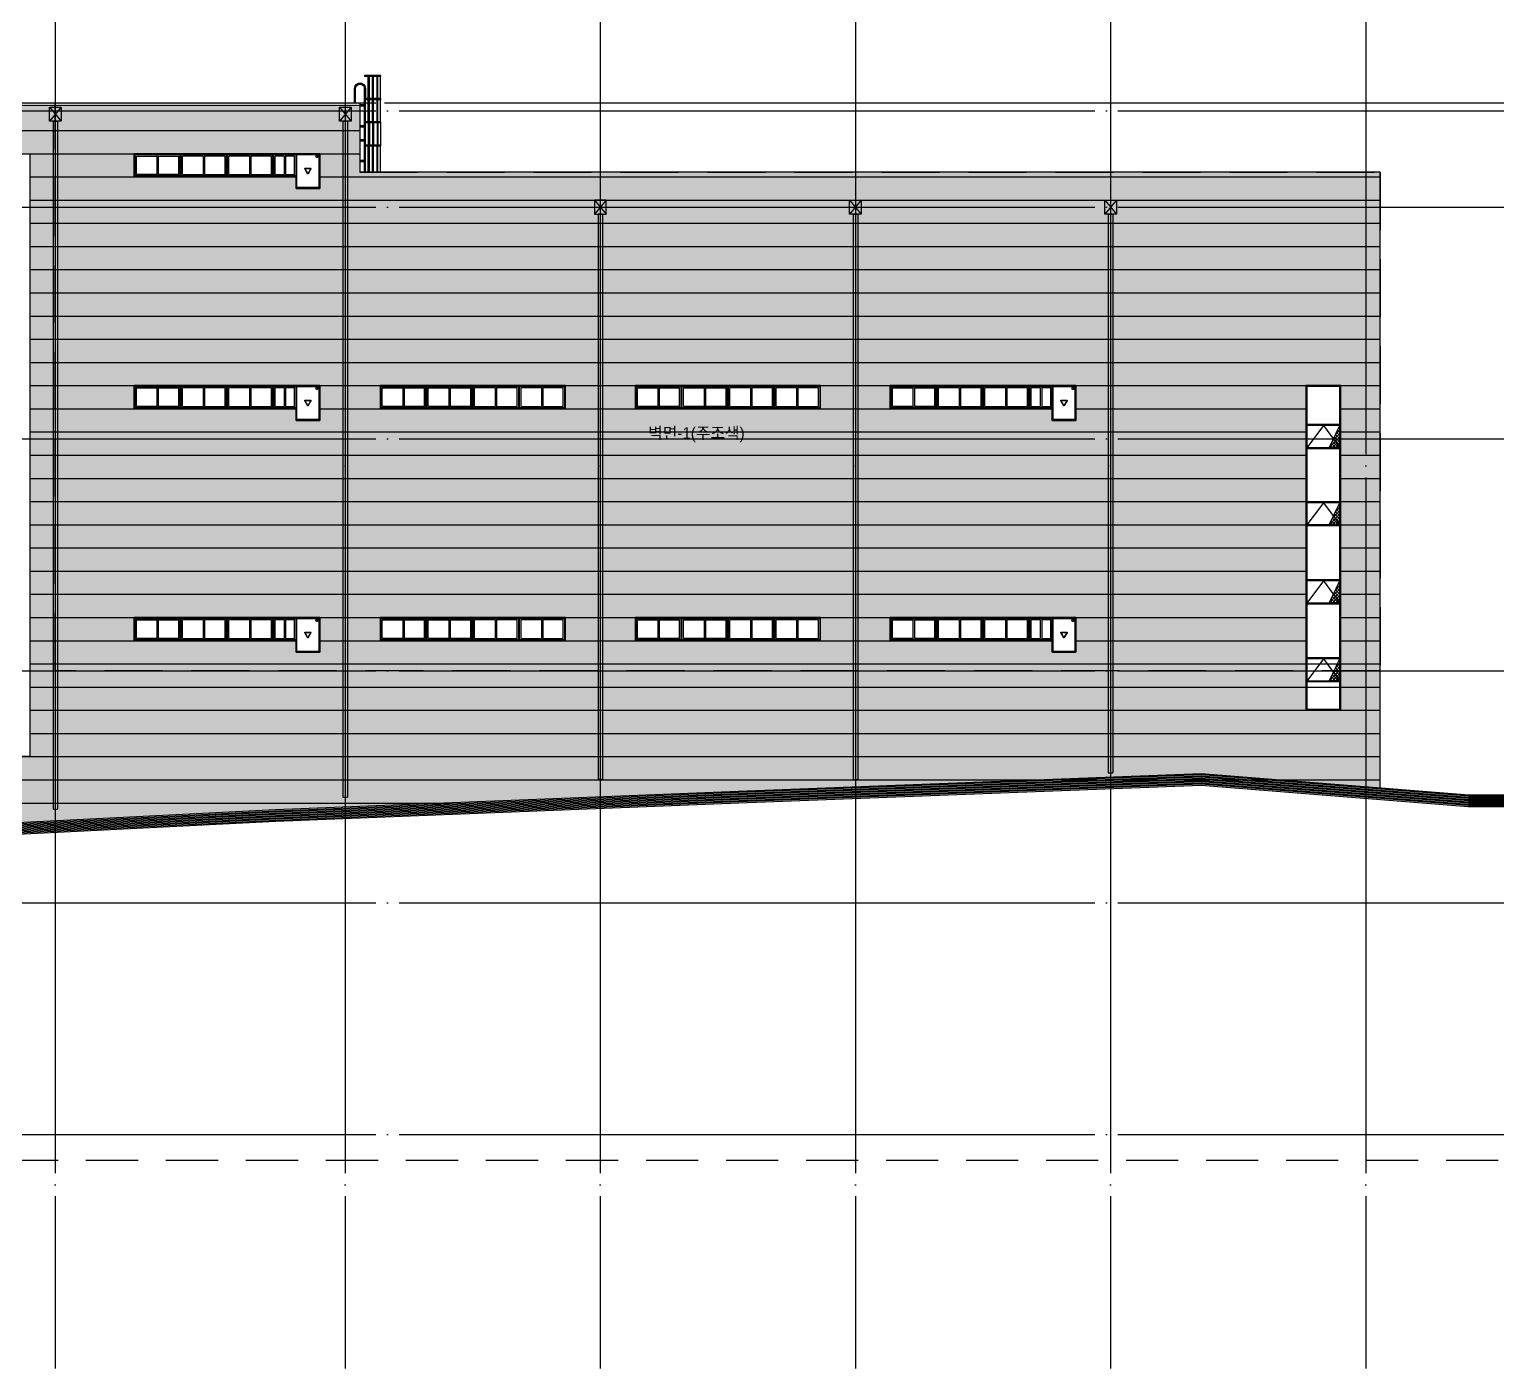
# Model space of a CAD drawing. Header units: millimetres. Extents: x 9068264 to 10076264, y 1307765 to 1705499.
# Drawn here: x 9331427 to 9394695, y 1360018 to 1417773 of the extents above; entities that cross this region are included whole.
import ezdxf
from ezdxf.enums import TextEntityAlignment as Align

# ---------------------------------------------------------------- set-up
doc = ezdxf.new("R2010")
doc.units = ezdxf.units.MM
doc.header["$LTSCALE"] = 1000
for name, pattern in [('03 단지-0902$0$HIDDEN', [0.375, 0.25, -0.125]), ('HID', [0.345, 0.225, -0.12]), ('x-평면도$0$CEN', [6.2, 6, -0.1, 0, -0.1])]:
    doc.linetypes.add(name, pattern=pattern)
doc.layers.get('DEFPOINTS').update_dxf_attribs({"color": 151})
for name, color, linetype in [('A-FIN-5', 8, 'Continuous'), ('CON', 2, 'Continuous'), ('DOOR', 4, 'Continuous'), ('ELE-2', 4, 'Continuous'), ('ELE-8', 8, 'Continuous'), ('hatch', 8, 'Continuous'), ('SYM', 7, 'Continuous'), ('WID', 4, 'Continuous'), ('WIN', 4, 'Continuous'), ('x-평면도$0$A-중심선', 10, 'x-평면도$0$CEN'), ('x-평면도$0$현황선', 6, 'Continuous'), ('도로체인', 6, 'Continuous')]:
    doc.layers.add(name, color=color, linetype=linetype)
doc.layers.add('벽면1 (주조색)', color=7, linetype='Continuous', true_color=0xd3d1d2)
doc.layers.add('벽면2 (보조색)', color=7, linetype='Continuous', true_color=0x888787)
doc.styles.add('돋움', font='')
doc.styles.get('돋움').set_extended_font_data('Dotum')

# ---------------------------------------------------------------- blocks, each defined once
blk = doc.blocks.new('AW-1')
at = {"ltscale": 0.1}
blk.add_wipeout([(0, 1000), (0, 0), (8000, 0), (8000, 1000)], dxfattribs=at).dxf.layer = 'DOOR'
at = {"layer": 'DOOR', "ltscale": 0.1}
for p, q in [((0, 1000), (0, 0)), ((8000, 1000), (0, 1000)), ((40, 960), (7960, 960)), ((40, 40), (40, 960)), ((7960, 960), (7960, 40)), ((8000, 0), (8000, 1000)), ((7960, 40), (40, 40)), ((0, 0), (8000, 0))]:
    blk.add_line(p, q, dxfattribs=at)
at = {"layer": 'DOOR', "color": 9, "ltscale": 0.1}
for p, q in [((100, 900), (980, 900)), ((100, 100), (100, 900)), ((980, 960), (980, 40)), ((1040, 900), (1920, 900)), ((1040, 900), (1040, 100)), ((1920, 100), (1920, 900)), ((1980, 40), (1980, 960)), ((2020, 40), (2020, 960)), ((2080, 900), (2970, 900)), ((2080, 100), (2080, 900)), ((2970, 960), (2970, 40)), ((3030, 900), (3920, 900)), ((3030, 900), (3030, 100)), ((3920, 100), (3920, 900)), ((3980, 40), (3980, 960)), ((4020, 40), (4020, 960)), ((4080, 100), (4080, 900)), ((4970, 900), (4080, 900)), ((4970, 900), (4970, 100)), ((5030, 960), (5030, 40)), ((5920, 900), (5030, 900)), ((5920, 100), (5920, 900)), ((5980, 40), (5980, 960)), ((6020, 40), (6020, 960)), ((6080, 100), (6080, 900)), ((6960, 900), (6080, 900)), ((6960, 900), (6960, 100)), ((7020, 960), (7020, 40)), ((7900, 900), (7020, 900)), ((7900, 100), (7900, 900)), ((980, 100), (100, 100)), ((1920, 100), (1040, 100)), ((2970, 100), (2080, 100)), ((3920, 100), (3030, 100)), ((4080, 100), (4970, 100)), ((5030, 100), (5920, 100)), ((6080, 100), (6960, 100)), ((7020, 100), (7900, 100))]:
    blk.add_line(p, q, dxfattribs=at)
blk = doc.blocks.new('RTRET')
at = {"ltscale": 0.1}
blk.add_wipeout([(131678, 216603), (130658, 216603), (130658, 217103), (123678, 217103), (123678, 218103), (131678, 218103)], dxfattribs=at).dxf.layer = 'WID'
for p, q in [((123678, 218103), (123678, 217103)), ((123678, 217103), (130658, 217103))]:
    blk.add_line(p, q)
at = {"layer": 'DOOR', "ltscale": 0.1}
for p, q in [((131678, 218103), (123678, 218103)), ((123678, 217103), (123678, 218103)), ((123718, 218063), (131638, 218063)), ((123718, 217143), (123718, 218063)), ((125658, 217143), (125658, 218063)), ((125698, 217143), (125698, 218063)), ((127658, 217143), (127658, 218063)), ((127698, 217143), (127698, 218063)), ((129658, 217143), (129658, 218063)), ((129698, 217143), (129698, 218063)), ((130658, 216603), (130658, 218063)), ((130698, 216643), (130698, 218063)), ((131638, 218063), (131638, 216643)), ((131678, 216603), (131678, 218103)), ((131678, 218103), (131678, 216603)), ((130658, 217103), (123678, 217103)), ((130658, 217143), (123718, 217143)), ((130658, 216603), (131678, 216603)), ((131638, 216643), (130698, 216643))]:
    blk.add_line(p, q, dxfattribs=at)
at = {"layer": 'DOOR', "color": 9, "ltscale": 0.1}
for p, q in [((123778, 218003), (124658, 218003)), ((123778, 217203), (123778, 218003)), ((124658, 218063), (124658, 217143)), ((124718, 218003), (125598, 218003)), ((124718, 218003), (124718, 217203)), ((125598, 217203), (125598, 218003)), ((125758, 217203), (125758, 218003)), ((126648, 218003), (125758, 218003)), ((126648, 218003), (126648, 217203)), ((126708, 218063), (126708, 217143)), ((127598, 218003), (126708, 218003)), ((127598, 217203), (127598, 218003)), ((127758, 217203), (127758, 218003)), ((128648, 218003), (127758, 218003)), ((128648, 218003), (128648, 217203)), ((128708, 218063), (128708, 217143)), ((129598, 218003), (128708, 218003)), ((129598, 217203), (129598, 218003)), ((129758, 217203), (129758, 218003)), ((130148, 218003), (129758, 218003)), ((130148, 218003), (130148, 217203)), ((130208, 218063), (130208, 217143)), ((130598, 218003), (130208, 218003)), ((130598, 217203), (130598, 218003)), ((124658, 217203), (123778, 217203)), ((125598, 217203), (124718, 217203)), ((125758, 217203), (126648, 217203)), ((126708, 217203), (127598, 217203)), ((127758, 217203), (128648, 217203)), ((128708, 217203), (129598, 217203)), ((129758, 217203), (130148, 217203)), ((130208, 217203), (130598, 217203))]:
    blk.add_line(p, q, dxfattribs=at)
at = {"layer": 'DOOR', "color": 10, "ltscale": 0.1, "elevation": 0}
for points in [[(131050, 217473), (131286, 217473, -0.575867), (131302, 217445), (131184, 217239, -0.580323), (131152, 217239), (131034, 217445, -0.575867)], [(131050, 217461), (131286, 217461, -0.575867), (131291, 217451), (131173, 217245, -0.580323), (131163, 217245), (131045, 217451, -0.575867)]]:
    blk.add_lwpolyline(points, format="xyb", close=True, dxfattribs=at)
at = {"layer": 'DOOR', "color": 10, "ltscale": 0.1}
blk.add_circle((131558, 217983), 43.8, dxfattribs=at)
at = {"layer": 'WID', "color": 1, "ltscale": 0.1}
for points in [[(131602, 217983, 1), (131514, 217983, 1)], [(131302, 217445), (131184, 217239, -0.580323), (131152, 217239), (131034, 217445, -0.575867), (131050, 217473), (131286, 217473, -0.575867)]]:
    blk.add_lwpolyline(points, format="xyb", close=True, dxfattribs=at)
blk.add_lwpolyline([(131296, 217461), (131168, 217236), (131039, 217461)], close=True, dxfattribs=at)

msp = doc.modelspace()

# ---------------------------------------------------------------- hatches: boundary and pattern name
at = {"layer": 'hatch'}
h = msp.add_hatch(dxfattribs=at)
h.set_pattern_fill('_USER', color=252, scale=100, angle=45, double=1, pattern_type=0)
h.set_pattern_definition([(45, (8932301.71, -545727.21), (-70.710678, 70.710678), []), (135, (8932301.71, -545727.21), (-70.710678, -70.710678), [])])
h.paths.add_polyline_path([(9387932.4, 1400690.1), (9387932.4, 1399730.1), (9387472.4, 1399730.1)])
h = msp.add_hatch(dxfattribs=at)
h.set_pattern_fill('_USER', color=252, scale=100, angle=45, double=1, pattern_type=0)
h.set_pattern_definition([(45, (8932301.71, -549057.21), (-70.710678, 70.710678), []), (135, (8932301.71, -549057.21), (-70.710678, -70.710678), [])])
h.paths.add_polyline_path([(9387932.4, 1397360.1), (9387932.4, 1396400.1), (9387472.4, 1396400.1)])
h = msp.add_hatch(dxfattribs=at)
h.set_pattern_fill('_USER', color=252, scale=100, angle=45, double=1, pattern_type=0)
h.set_pattern_definition([(45, (8932301.71, -552427.21), (-70.710678, 70.710678), []), (135, (8932301.71, -552427.21), (-70.710678, -70.710678), [])])
h.paths.add_polyline_path([(9387932.4, 1393990.1), (9387932.4, 1393030.1), (9387472.4, 1393030.1)])
h = msp.add_hatch(dxfattribs=at)
h.set_pattern_fill('_USER', color=252, scale=100, angle=45, double=1, pattern_type=0)
h.set_pattern_definition([(45, (8932301.71, -555787.21), (-70.710678, 70.710678), []), (135, (8932301.71, -555787.21), (-70.710678, -70.710678), [])])
h.paths.add_polyline_path([(9387932.4, 1390630.1), (9387932.4, 1389670.1), (9387472.4, 1389670.1)])
at = {"layer": '벽면1 (주조색)'}
h = msp.add_hatch(color=256, dxfattribs=at)
h.dxf.hatch_style = 1
h.paths.add_polyline_path([(9387972.4, 1402410.1), (9387972.4, 1390110.1), (9389672.4, 1390110.1), (9389672.4, 1411610.1), (9345672.4, 1411610.1), (9345672.4, 1414610.1), (9332547.4, 1414610.1), (9332547.4, 1390110.1), (9386472.4, 1390110.1), (9386472.4, 1402410.1)])
at = {"layer": '벽면2 (보조색)'}
h = msp.add_hatch(color=256, dxfattribs=at)
h.paths.add_polyline_path([(9331447.4, 1386410.1), (9329647.4, 1386410.1), (9329647.4, 1412410.1), (9331447.4, 1412410.1)], flags=16)
h.paths.add_polyline_path([(9290647.4, 1384770.1), (9290647.4, 1412410.1), (9292447.4, 1412410.1), (9292447.4, 1384770.1)], flags=16)
h.paths.add_polyline_path([(9312297.4, 1383410.1), (9312297.4, 1385410.1), (9314697.4, 1385410.1), (9314697.4, 1383410.1)], flags=16)
h.paths.add_polyline_path([(9307351.8, 1383410.1), (9304947.4, 1383410.1), (9304947.4, 1385410.1), (9307351.8, 1385410.1)], flags=16)
h.paths.add_polyline_path([(9305047.4, 1383410.1), (9305651.8, 1384410.1)], flags=16)
h.paths.add_polyline_path([(9308051.8, 1384410.1), (9307447.4, 1383410.1)], flags=16)
h.paths.add_polyline_path([(9386472.4, 1388410.1), (9386472.4, 1390110.1), (9332547.4, 1390110.1), (9332547.4, 1414610.1), (9289547.4, 1414610.1), (9289547.4, 1390110.1), (9235622.4, 1390110.1), (9235622.4, 1381776.8), (9234122.4, 1381776.8), (9234122.4, 1390110.1), (9232422.4, 1390110.1), (9232422.4, 1380102.2), (9242916.4, 1380080.1), (9262575.7, 1380890.1), (9282189.8, 1381690.1), (9302037.5, 1382500.1), (9322037.5, 1383110.1), (9342037.1, 1384110.1), (9361998.7, 1384910.1), (9381959.2, 1385670.1), (9389670.9, 1385055), (9389672.4, 1390110.1), (9387972.4, 1390110.1), (9387972.4, 1388410.1)])

# ---------------------------------------------------------------- linework, layer by layer
at = {"layer": 'A-FIN-5', "color": 8}
for p, q in [((9243322.4, 1414410.1), (9345672.4, 1414510.1)), ((9332547.4, 1414410.1), (9332547.4, 1381110.1)), ((9345047.4, 1414510.1), (9345047.4, 1381110.1)), ((9243322.4, 1413410.1), (9345672.4, 1413410.1)), ((9243322.4, 1412410.1), (9345672.4, 1412410.1)), ((9356047.4, 1411610.1), (9356047.4, 1381110.1)), ((9367047.4, 1411610.1), (9367047.4, 1381110.1)), ((9378047.4, 1411610.1), (9378047.4, 1381110.1)), ((9331447.4, 1411410.1), (9389672.4, 1411410.1)), ((9331447.4, 1410410.1), (9389672.4, 1410410.1)), ((9331447.4, 1409410.1), (9389672.4, 1409410.1)), ((9331447.4, 1408410.1), (9389672.4, 1408410.1)), ((9331447.4, 1407410.1), (9389672.4, 1407410.1)), ((9331447.4, 1406410.1), (9389672.4, 1406410.1)), ((9331447.4, 1405410.1), (9389672.4, 1405410.1)), ((9331447.4, 1404410.1), (9389672.4, 1404410.1)), ((9331447.4, 1403410.1), (9389672.4, 1403410.1)), ((9331447.4, 1402410.1), (9389672.4, 1402410.1)), ((9331447.4, 1401410.1), (9386472.4, 1401410.1)), ((9387972.4, 1401410.1), (9389672.4, 1401410.1)), ((9331447.4, 1400410.1), (9386472.4, 1400410.1)), ((9387972.4, 1400410.1), (9389672.4, 1400410.1)), ((9331447.4, 1399410.1), (9386472.4, 1399410.1)), ((9387972.4, 1399410.1), (9389672.4, 1399410.1)), ((9331447.4, 1398410.1), (9386472.4, 1398410.1)), ((9387972.4, 1398410.1), (9389672.4, 1398410.1)), ((9331447.4, 1397410.1), (9386472.4, 1397410.1)), ((9387972.4, 1397410.1), (9389672.4, 1397410.1)), ((9331447.4, 1396410.1), (9386472.4, 1396410.1)), ((9387972.4, 1396410.1), (9389672.4, 1396410.1)), ((9331447.4, 1395410.1), (9386472.4, 1395410.1)), ((9387972.4, 1395410.1), (9389672.4, 1395410.1)), ((9331447.4, 1394410.1), (9386472.4, 1394410.1)), ((9387972.4, 1394410.1), (9389672.4, 1394410.1)), ((9331447.4, 1393410.1), (9386472.4, 1393410.1)), ((9387972.4, 1393410.1), (9389672.4, 1393410.1)), ((9331447.4, 1392410.1), (9386472.4, 1392410.1)), ((9387972.4, 1392410.1), (9389672.4, 1392410.1)), ((9331447.4, 1391410.1), (9386472.4, 1391410.1)), ((9387972.4, 1391410.1), (9389672.4, 1391410.1)), ((9331447.4, 1390410.1), (9389672.4, 1390410.1)), ((9331447.4, 1389410.1), (9389672.4, 1389410.1)), ((9331447.4, 1388410.1), (9389672.4, 1388410.1)), ((9331447.4, 1387410.1), (9389672.4, 1387410.1)), ((9292447.4, 1386410.1), (9389672.4, 1386410.1)), ((9292447.4, 1385410.1), (9389672.4, 1385410.1)), ((9314747.4, 1384410.1), (9349522.7, 1384410.1))]:
    msp.add_line(p, q, dxfattribs=at)
at = {"layer": 'CON'}
for p, q in [((9243322.4, 1414610.1), (9345672.4, 1414610.1)), ((9345672.4, 1414610.1), (9345672.4, 1411610.1)), ((9389672.4, 1411610.1), (9345672.4, 1411610.1)), ((9389672.4, 1385056.9), (9389672.4, 1411610.1))]:
    msp.add_line(p, q, dxfattribs=at)
at = {"layer": 'DEFPOINTS', "ltscale": 0.3}
for p, q in [((9386512.4, 1400730.1, -44125.8), (9386512.4, 1400690.1, -44125.8)), ((9387932.4, 1399730.1, -44125.8), (9387932.4, 1399690.1, -44125.8)), ((9386512.4, 1397400.1, 94135), (9386512.4, 1397360.1, 94135)), ((9387932.4, 1396400.1, 94135), (9387932.4, 1396360.1, 94135)), ((9386512.4, 1394030.1), (9386512.4, 1393990.1)), ((9387932.4, 1393030.1), (9387932.4, 1392990.1)), ((9386512.4, 1390670.1), (9386512.4, 1390630.1)), ((9387932.4, 1389670.1), (9387932.4, 1389630.1))]:
    msp.add_line(p, q, dxfattribs=at)
for points, elevation in [([(9387932.4, 1399710.1), (9386512.4, 1399710.1), (9386512.4, 1400710.1), (9387932.4, 1400710.1)], -44125.8), ([(9387932.4, 1396380.1), (9386512.4, 1396380.1), (9386512.4, 1397380.1), (9387932.4, 1397380.1)], 94135)]:
    msp.add_lwpolyline(points, close=True, dxfattribs=dict(at, elevation=elevation))
for points in [[(9387932.4, 1393010.1), (9386512.4, 1393010.1), (9386512.4, 1394010.1), (9387932.4, 1394010.1)], [(9387932.4, 1389650.1), (9386512.4, 1389650.1), (9386512.4, 1390650.1), (9387932.4, 1390650.1)]]:
    msp.add_lwpolyline(points, close=True, dxfattribs=at)
at = {"layer": 'ELE-2'}
for p, q in [((9332297.4, 1414410.1), (9332797.4, 1413810.1)), ((9332797.4, 1414410.1), (9332297.4, 1413810.1)), ((9344797.4, 1414410.1), (9345297.4, 1413810.1)), ((9345297.4, 1414410.1), (9344797.4, 1413810.1)), ((9332447.4, 1413810.1), (9332447.4, 1384138)), ((9332447.4, 1413810.1), (9332647.4, 1413810.1)), ((9332647.4, 1413810.1), (9332647.4, 1384138)), ((9344947.4, 1413810.1), (9344947.4, 1384665)), ((9344947.4, 1413810.1), (9345147.4, 1413810.1)), ((9345147.4, 1413810.1), (9345147.4, 1384665)), ((9356297.4, 1410410.1), (9355797.4, 1409810.1)), ((9355797.4, 1410410.1), (9356297.4, 1409810.1)), ((9366797.4, 1410410.1), (9367297.4, 1409810.1)), ((9367297.4, 1410410.1), (9366797.4, 1409810.1)), ((9377797.4, 1410410.1), (9378297.4, 1409810.1)), ((9378297.4, 1410410.1), (9377797.4, 1409810.1)), ((9355947.4, 1409810.1), (9355947.4, 1385438.2)), ((9356147.4, 1409810.1), (9355947.4, 1409810.1)), ((9356147.4, 1409810.1), (9356147.4, 1385438.2)), ((9366947.4, 1409810.1), (9366947.4, 1385420.5)), ((9366947.4, 1409810.1), (9367147.4, 1409810.1)), ((9367147.4, 1409810.1), (9367147.4, 1385420.5)), ((9377947.4, 1409810.1), (9377947.4, 1385706.2)), ((9377947.4, 1409810.1), (9378147.4, 1409810.1)), ((9378147.4, 1409810.1), (9378147.4, 1385706.2)), ((9377947.4, 1385706.2), (9378147.4, 1385706.2)), ((9355947.4, 1385438.2), (9356147.4, 1385438.2)), ((9366947.4, 1385420.5), (9367147.4, 1385420.5)), ((9344947.4, 1384665), (9345147.4, 1384665)), ((9332447.4, 1384138), (9332647.4, 1384138))]:
    msp.add_line(p, q, dxfattribs=at)
for points in [[(9332297.4, 1414410.1), (9332797.4, 1414410.1), (9332797.4, 1413810.1), (9332297.4, 1413810.1)], [(9344797.4, 1414410.1), (9345297.4, 1414410.1), (9345297.4, 1413810.1), (9344797.4, 1413810.1)], [(9356297.4, 1410410.1), (9355797.4, 1410410.1), (9355797.4, 1409810.1), (9356297.4, 1409810.1)], [(9366797.4, 1410410.1), (9367297.4, 1410410.1), (9367297.4, 1409810.1), (9366797.4, 1409810.1)], [(9377797.4, 1410410.1), (9378297.4, 1410410.1), (9378297.4, 1409810.1), (9377797.4, 1409810.1)]]:
    msp.add_lwpolyline(points, close=True, dxfattribs=at)
at = {"layer": 'ELE-8'}
for p, q in [((9346584.4, 1415785.1), (9345872.4, 1415785.1)), ((9345872.4, 1415785.1), (9345872.4, 1415735.1)), ((9346584.4, 1415735.1), (9345872.4, 1415735.1)), ((9346039.4, 1414785.1), (9346039.4, 1415735.1)), ((9346089.4, 1414785.1), (9346089.4, 1415735.1)), ((9346219.4, 1414785.1), (9346219.4, 1415735.1)), ((9346269.4, 1414785.1), (9346269.4, 1415735.1)), ((9346426, 1414785.1), (9346426, 1415735.1)), ((9346451, 1414785.1), (9346451, 1415735.1)), ((9346563.4, 1414785.1), (9346563.4, 1415735.1)), ((9346575.4, 1414785.1), (9346575.4, 1415735.1)), ((9346584.4, 1415735.1), (9346584.4, 1415785.1)), ((9345872.4, 1411610.1), (9345872.4, 1415222.1)), ((9346584.4, 1414785.1), (9345872.4, 1414785.1)), ((9346584.4, 1414735.1), (9345872.4, 1414735.1)), ((9345922.4, 1413785.1), (9345922.4, 1414735.1)), ((9346039.4, 1413785.1), (9346039.4, 1414735.1)), ((9346089.4, 1413785.1), (9346089.4, 1414735.1)), ((9346219.4, 1413785.1), (9346219.4, 1414735.1)), ((9346269.4, 1413785.1), (9346269.4, 1414735.1)), ((9346426, 1413785.1), (9346426, 1414735.1)), ((9346451, 1413785.1), (9346451, 1414735.1)), ((9346563.4, 1413785.1), (9346563.4, 1414735.1)), ((9346575.4, 1413785.1), (9346575.4, 1414735.1)), ((9346584.4, 1414735.1), (9346584.4, 1414785.1)), ((9345872.4, 1414515.1), (9345672.4, 1414515.1)), ((9345872.4, 1414455.1), (9345672.4, 1414455.1)), ((9345872.4, 1413615.1), (9345672.4, 1413615.1)), ((9345872.4, 1413555.1), (9345672.4, 1413555.1)), ((9346584.4, 1413785.1), (9345872.4, 1413785.1)), ((9346584.4, 1413735.1), (9345872.4, 1413735.1)), ((9345922.4, 1412785.1), (9345922.4, 1413735.1)), ((9346039.4, 1413735.1), (9346039.4, 1412785.1)), ((9346089.4, 1413735.1), (9346089.4, 1412785.1)), ((9346219.4, 1413735.1), (9346219.4, 1412785.1)), ((9346269.4, 1413735.1), (9346269.4, 1412785.1)), ((9346426, 1413735.1), (9346426, 1412785.1)), ((9346451, 1413735.1), (9346451, 1412785.1)), ((9346563.4, 1413735.1), (9346563.4, 1412785.1)), ((9346575.4, 1413735.1), (9346575.4, 1412785.1)), ((9346584.4, 1413735.1), (9346584.4, 1413785.1)), ((9345872.4, 1413015.1), (9345672.4, 1413015.1)), ((9345872.4, 1412955.1), (9345672.4, 1412955.1)), ((9346584.4, 1412785.1), (9345872.4, 1412785.1)), ((9346584.4, 1412735.1), (9346584.4, 1412785.1)), ((9346584.4, 1412735.1), (9345872.4, 1412735.1)), ((9345922.4, 1411610.1), (9345922.4, 1412735.1)), ((9346039.4, 1411610.1), (9346039.4, 1412735.1)), ((9346089.4, 1411610.1), (9346089.4, 1412735.1)), ((9346219.4, 1411610.1), (9346219.4, 1412735.1)), ((9346269.4, 1411610.1), (9346269.4, 1412735.1)), ((9346426, 1411610.1), (9346426, 1412735.1)), ((9346451, 1411610.1), (9346451, 1412735.1)), ((9346563.4, 1411610.1), (9346563.4, 1412735.1)), ((9346575.4, 1411610.1), (9346575.4, 1412735.1)), ((9345872.4, 1412115.1), (9345672.4, 1412115.1)), ((9345872.4, 1412055.1), (9345672.4, 1412055.1))]:
    msp.add_line(p, q, dxfattribs=at)
for points in [[(9345447.4, 1414610.1), (9345447.4, 1415222.1, -1.0021053), (9345922.4, 1415222.1), (9345922.4, 1414785.1)], [(9345497.4, 1414610.1), (9345497.4, 1415222.1, -1.0026667), (9345872.4, 1415222.1), (9345872.4, 1414560.1)]]:
    msp.add_lwpolyline(points, format="xyb", dxfattribs=at)
for centre in [(9345897.4, 1414594.3), (9345897.4, 1414294.3), (9345897.4, 1413994.3), (9345897.4, 1413694.3), (9345897.4, 1413094.3), (9345897.4, 1412494.3), (9345897.4, 1412194.3), (9345897.4, 1411903.4)]:
    msp.add_circle(centre, 12.5, dxfattribs=at)
msp.add_arc((9345897.4, 1412794.3), 12.5, 312.845239, 227.154761, dxfattribs=at)
at = {"layer": 'hatch', "color": 252}
for points, elevation in [([(9387932.4, 1400690.1), (9387932.4, 1399730.1), (9387472.4, 1399730.1), (9387932.4, 1400690.1)], -44125.8), ([(9387932.4, 1397360.1), (9387932.4, 1396400.1), (9387472.4, 1396400.1), (9387932.4, 1397360.1)], 94135)]:
    msp.add_lwpolyline(points, dxfattribs=dict(at, elevation=elevation))
for points in [[(9387932.4, 1393990.1), (9387932.4, 1393030.1), (9387472.4, 1393030.1), (9387932.4, 1393990.1)], [(9387932.4, 1390630.1), (9387932.4, 1389670.1), (9387472.4, 1389670.1), (9387932.4, 1390630.1)]]:
    msp.add_lwpolyline(points, dxfattribs=at)
at = {"layer": 'SYM'}
for p, q in [((9387972.4, 1402410.1), (9386472.4, 1402410.1)), ((9386472.4, 1402410.1), (9386472.4, 1388410.1)), ((9386472.4, 1402410.1), (9386472.4, 1388410.1)), ((9387972.4, 1402410.1), (9386472.4, 1402410.1)), ((9386472.4, 1402410.1), (9386472.4, 1388410.1)), ((9387972.4, 1388410.1), (9387972.4, 1402410.1)), ((9387972.4, 1388410.1), (9387972.4, 1402410.1)), ((9386472.4, 1388410.1), (9387972.4, 1388410.1))]:
    msp.add_line(p, q, dxfattribs=at)
msp.add_lwpolyline([(9329647.4, 1412410.1), (9331447.4, 1412410.1), (9331447.4, 1386410.1), (9329647.4, 1386410.1)], close=True, dxfattribs=at)
at = {"layer": 'WID', "color": 252, "linetype": 'ByBlock'}
for p, q in [((9387222.4, 1400690.1, -44125.8), (9386512.4, 1399730.1, -44125.8)), ((9387222.4, 1400690.1, -44125.8), (9387932.4, 1399730.1, -44125.8)), ((9387222.4, 1397360.1, 94135), (9386512.4, 1396400.1, 94135)), ((9387222.4, 1397360.1, 94135), (9387932.4, 1396400.1, 94135)), ((9387222.4, 1393990.1), (9386512.4, 1393030.1)), ((9387222.4, 1393990.1), (9387932.4, 1393030.1)), ((9387222.4, 1390630.1), (9386512.4, 1389670.1)), ((9387222.4, 1390630.1), (9387932.4, 1389670.1))]:
    msp.add_line(p, q, dxfattribs=at)
at = {"layer": 'WID'}
for p, q in [((9387932.4, 1399690.1, -44125.8), (9387932.4, 1399730.1, -44125.8)), ((9387932.4, 1396360.1, 94135), (9387932.4, 1396400.1, 94135)), ((9387932.4, 1392990.1), (9387932.4, 1393030.1)), ((9387932.4, 1389630.1), (9387932.4, 1389670.1))]:
    msp.add_line(p, q, dxfattribs=at)
at = {"layer": 'WIN'}
for p, q in [((9387932.4, 1400730.1, -44125.8), (9386512.4, 1400730.1, -44125.8)), ((9387932.4, 1400690.1, -44125.8), (9386512.4, 1400690.1, -44125.8)), ((9387932.4, 1399730.1, -44125.8), (9386512.4, 1399730.1, -44125.8)), ((9387932.4, 1399730.1, -44125.8), (9386512.4, 1399730.1, -44125.8)), ((9387932.4, 1399690.1, -44125.8), (9386512.4, 1399690.1, -44125.8)), ((9387932.4, 1397400.1, 94135), (9386512.4, 1397400.1, 94135)), ((9387932.4, 1397360.1, 94135), (9386512.4, 1397360.1, 94135)), ((9387932.4, 1396400.1, 94135), (9386512.4, 1396400.1, 94135)), ((9387932.4, 1396400.1, 94135), (9386512.4, 1396400.1, 94135)), ((9387932.4, 1396360.1, 94135), (9386512.4, 1396360.1, 94135)), ((9387932.4, 1394030.1), (9386512.4, 1394030.1)), ((9387932.4, 1393990.1), (9386512.4, 1393990.1)), ((9387932.4, 1393030.1), (9386512.4, 1393030.1)), ((9387932.4, 1393030.1), (9386512.4, 1393030.1)), ((9387932.4, 1392990.1), (9386512.4, 1392990.1)), ((9387932.4, 1390670.1), (9386512.4, 1390670.1)), ((9387932.4, 1390630.1), (9386512.4, 1390630.1)), ((9387932.4, 1389670.1), (9386512.4, 1389670.1)), ((9387932.4, 1389670.1), (9386512.4, 1389670.1)), ((9387932.4, 1389630.1), (9386512.4, 1389630.1))]:
    msp.add_line(p, q, dxfattribs=at)
for points in [[(9331447.4, 1386410.1), (9329647.4, 1386410.1), (9329647.4, 1412410.1), (9331447.4, 1412410.1)], [(9386472.4, 1388410.1), (9387972.4, 1388410.1), (9387972.4, 1402410.1), (9386472.4, 1402410.1)], [(9386472.4, 1388410.1), (9387972.4, 1388410.1), (9387972.4, 1402410.1), (9386472.4, 1402410.1)], [(9386512.4, 1388450.1), (9387932.4, 1388450.1), (9387932.4, 1402370.1), (9386512.4, 1402370.1)]]:
    msp.add_lwpolyline(points, close=True, dxfattribs=at)
at = {"layer": 'x-평면도$0$A-중심선', "ltscale": 5}
for p, q in [((9332547.4, 1429450.5), (9332547.4, 1360017.5)), ((9345047.4, 1429450.5), (9345047.4, 1360017.5)), ((9356047.4, 1429450.5), (9356047.4, 1360017.5)), ((9367047.4, 1429450.5), (9367047.4, 1360017.5)), ((9378047.4, 1429450.5), (9378047.4, 1360017.5)), ((9389047.4, 1429450.5), (9389047.4, 1360017.5)), ((9161366.7, 1414610.1), (9459872.7, 1414610.1)), ((9161366.7, 1414260.1), (9459872.7, 1414260.1)), ((9161366.7, 1410110.1), (9459872.7, 1410110.1)), ((9161366.7, 1400110.1), (9459872.7, 1400110.1)), ((9161366.7, 1390110.1), (9459872.7, 1390110.1)), ((9161366.7, 1380110.1), (9459872.7, 1380110.1)), ((9161366.7, 1370110.1), (9459872.7, 1370110.1))]:
    msp.add_line(p, q, dxfattribs=at)
at = {"layer": 'x-평면도$0$현황선', "linetype": 'HID', "ltscale": 10}
msp.add_line((9161366.7, 1369010.1), (9459872.7, 1369010.1), dxfattribs=at)
at = {"layer": '도로체인', "linetype": '03 단지-0902$0$HIDDEN', "ltscale": 10}
msp.add_line((9185492.1, 1414610.1), (9461656.5, 1414610.1), dxfattribs=at)

# ---------------------------------------------------------------- texts
at = {"layer": 'DEFPOINTS', "style": '돋움'}
msp.add_text('벽면-1(주조색)', height=500, rotation=360, dxfattribs=at).set_placement((9358112.7, 1399965.3), align=Align.BOTTOM_LEFT)

# ---------------------------------------------------------------- next in the draw order: block references
at = {"ltscale": 0.1}
for p in [(9346547.4, 1401410.1), (9357547.4, 1401410.1), (9346547.4, 1391410.1), (9357547.4, 1391410.1)]:
    msp.add_blockref('AW-1', p, dxfattribs=at)
at = {"layer": 'WID', "color": 1}
for p in [(9212269.4, 1194306.9), (9212269.4, 1184306.9), (9212269.4, 1174306.9)]:
    msp.add_blockref('RTRET', p, dxfattribs=at)

# ---------------------------------------------------------------- next in the draw order: linework, layer by layer
at = {"layer": '도로체인', "linetype": '03 단지-0902$0$HIDDEN', "ltscale": 10}
msp.add_lwpolyline([(9389672.4, 1411610.1), (9389672.4, 1390110.1), (9332547.4, 1390110.1), (9332547.4, 1414610.1), (9345672.4, 1414610.1), (9345672.4, 1411610.1)], close=True, dxfattribs=at)

# ---------------------------------------------------------------- next in the draw order: block references
at = {"layer": 'WID', "color": 1}
for p in [(9244869.4, 1184306.9), (9244869.4, 1174306.9)]:
    msp.add_blockref('RTRET', p, dxfattribs=at)

# ---------------------------------------------------------------- next in the draw order: linework, layer by layer
at = {"layer": 'CON'}
for points in [[(9410221.7, 1403330.1), (9403008.8, 1403330.1), (9396747.4, 1391976.6), (9396747.4, 1384650.1), (9393489.5, 1384650.1), (9381957.1, 1385570), (9362002.6, 1384810.2), (9342041.6, 1384010.2), (9322041.5, 1383010.2), (9302041, 1382400.2), (9282193.8, 1381590.2), (9262579.8, 1380790.2), (9242918.4, 1379980.1), (9228623.8, 1380010.1), (9200795.2, 1384146.3)], [(9410221.7, 1403380.1), (9402979.3, 1403380.1), (9396697.4, 1391989.5), (9396697.4, 1384700.1), (9393491.5, 1384700.1), (9381958.2, 1385620), (9362000.6, 1384860.2), (9342039.4, 1384060.2), (9322039.5, 1383060.2), (9302039.2, 1382450.1), (9282191.8, 1381640.2), (9262577.7, 1380840.2), (9242917.4, 1380030.1), (9228627.5, 1380060.1), (9200802.6, 1384195.7)], [(9410221.7, 1403430.1), (9402949.8, 1403430.1), (9396647.4, 1392002.3), (9396647.4, 1384750.1), (9393493.5, 1384750.1), (9381959.2, 1385670.1), (9361998.7, 1384910.1), (9342037.1, 1384110.1), (9322037.5, 1383110.1), (9302037.5, 1382500.1), (9282189.8, 1381690.1), (9262575.7, 1380890.1), (9242916.4, 1380080.1), (9228631.3, 1380110.1), (9200809.9, 1384245.2)], [(9410221.7, 1402930.1), (9403245, 1402930.1), (9397147.4, 1391873.6), (9397147.4, 1384250.1), (9393473.6, 1384250.1), (9381948.8, 1385169.4), (9362018.2, 1384410.5), (9342059.6, 1383610.6), (9322057.6, 1382610.5), (9302055.3, 1382000.4), (9282210.2, 1381190.5), (9262596.1, 1380390.5), (9242926.2, 1379580.1), (9228593.8, 1379610.2), (9200736.4, 1383750.6)], [(9410221.7, 1402980.1), (9403215.5, 1402980.1), (9397097.4, 1391886.5), (9397097.4, 1384300.1), (9393475.6, 1384300.1), (9381949.9, 1385219.4), (9362016.3, 1384460.5), (9342057.4, 1383660.6), (9322055.6, 1382660.5), (9302053.5, 1382050.4), (9282208.1, 1381240.5), (9262594, 1380440.5), (9242925.2, 1379630.1), (9228597.5, 1379660.2), (9200743.8, 1383800.1)], [(9410221.7, 1403030.1), (9403186, 1403030.1), (9397047.4, 1391899.4), (9397047.4, 1384350.1), (9393477.6, 1384350.1), (9381950.9, 1385269.5), (9362014.3, 1384510.4), (9342055.1, 1383710.5), (9322053.5, 1382710.4), (9302051.7, 1382100.4), (9282206.1, 1381290.4), (9262592, 1380490.4), (9242924.2, 1379680.1), (9228601.3, 1379710.2), (9200751.1, 1383849.5)], [(9410221.7, 1403080.1), (9403156.4, 1403080.1), (9396997.4, 1391912.2), (9396997.4, 1384400.1), (9393479.6, 1384400.1), (9381951.9, 1385319.6), (9362012.4, 1384560.4), (9342052.9, 1383760.5), (9322051.5, 1382760.4), (9302049.9, 1382150.3), (9282204, 1381340.4), (9262590, 1380540.4), (9242923.3, 1379730.1), (9228605, 1379760.2), (9200758.5, 1383899)], [(9410221.7, 1403130.1), (9403126.9, 1403130.1), (9396947.4, 1391925.1), (9396947.4, 1384450.1), (9393481.5, 1384450.1), (9381953, 1385369.7), (9362010.4, 1384610.3), (9342050.6, 1383810.4), (9322049.5, 1382810.3), (9302048.1, 1382200.3), (9282202, 1381390.4), (9262587.9, 1380590.4), (9242922.3, 1379780.1), (9228608.8, 1379810.2), (9200765.8, 1383948.5)], [(9410221.7, 1403180.1), (9403097.4, 1403180.1), (9396897.4, 1391938), (9396897.4, 1384500.1), (9393483.5, 1384500.1), (9381954, 1385419.7), (9362008.4, 1384660.3), (9342048.4, 1383860.4), (9322047.5, 1382860.3), (9302046.4, 1382250.3), (9282200, 1381440.3), (9262585.9, 1380640.3), (9242921.3, 1379830.1), (9228612.5, 1379860.2), (9200773.2, 1383997.9)], [(9410221.7, 1403230.1), (9403067.9, 1403230.1), (9396847.4, 1391950.9), (9396847.4, 1384550.1), (9393485.5, 1384550.1), (9381955.1, 1385469.8), (9362006.5, 1384710.3), (9342046.1, 1383910.3), (9322045.5, 1382910.3), (9302044.6, 1382300.2), (9282197.9, 1381490.3), (9262583.8, 1380690.3), (9242920.3, 1379880.1), (9228616.3, 1379910.1), (9200780.5, 1384047.4)], [(9410221.7, 1403280.1), (9403038.3, 1403280.1), (9396797.4, 1391963.7), (9396797.4, 1384600.1), (9393487.5, 1384600.1), (9381956.1, 1385519.9), (9362004.5, 1384760.2), (9342043.9, 1383960.3), (9322043.5, 1382960.2), (9302042.8, 1382350.2), (9282195.9, 1381540.2), (9262581.8, 1380740.2), (9242919.4, 1379930.1), (9228620, 1379960.1), (9200787.9, 1384096.8)]]:
    msp.add_lwpolyline(points, dxfattribs=at)

doc.saveas('drawing.dxf')
